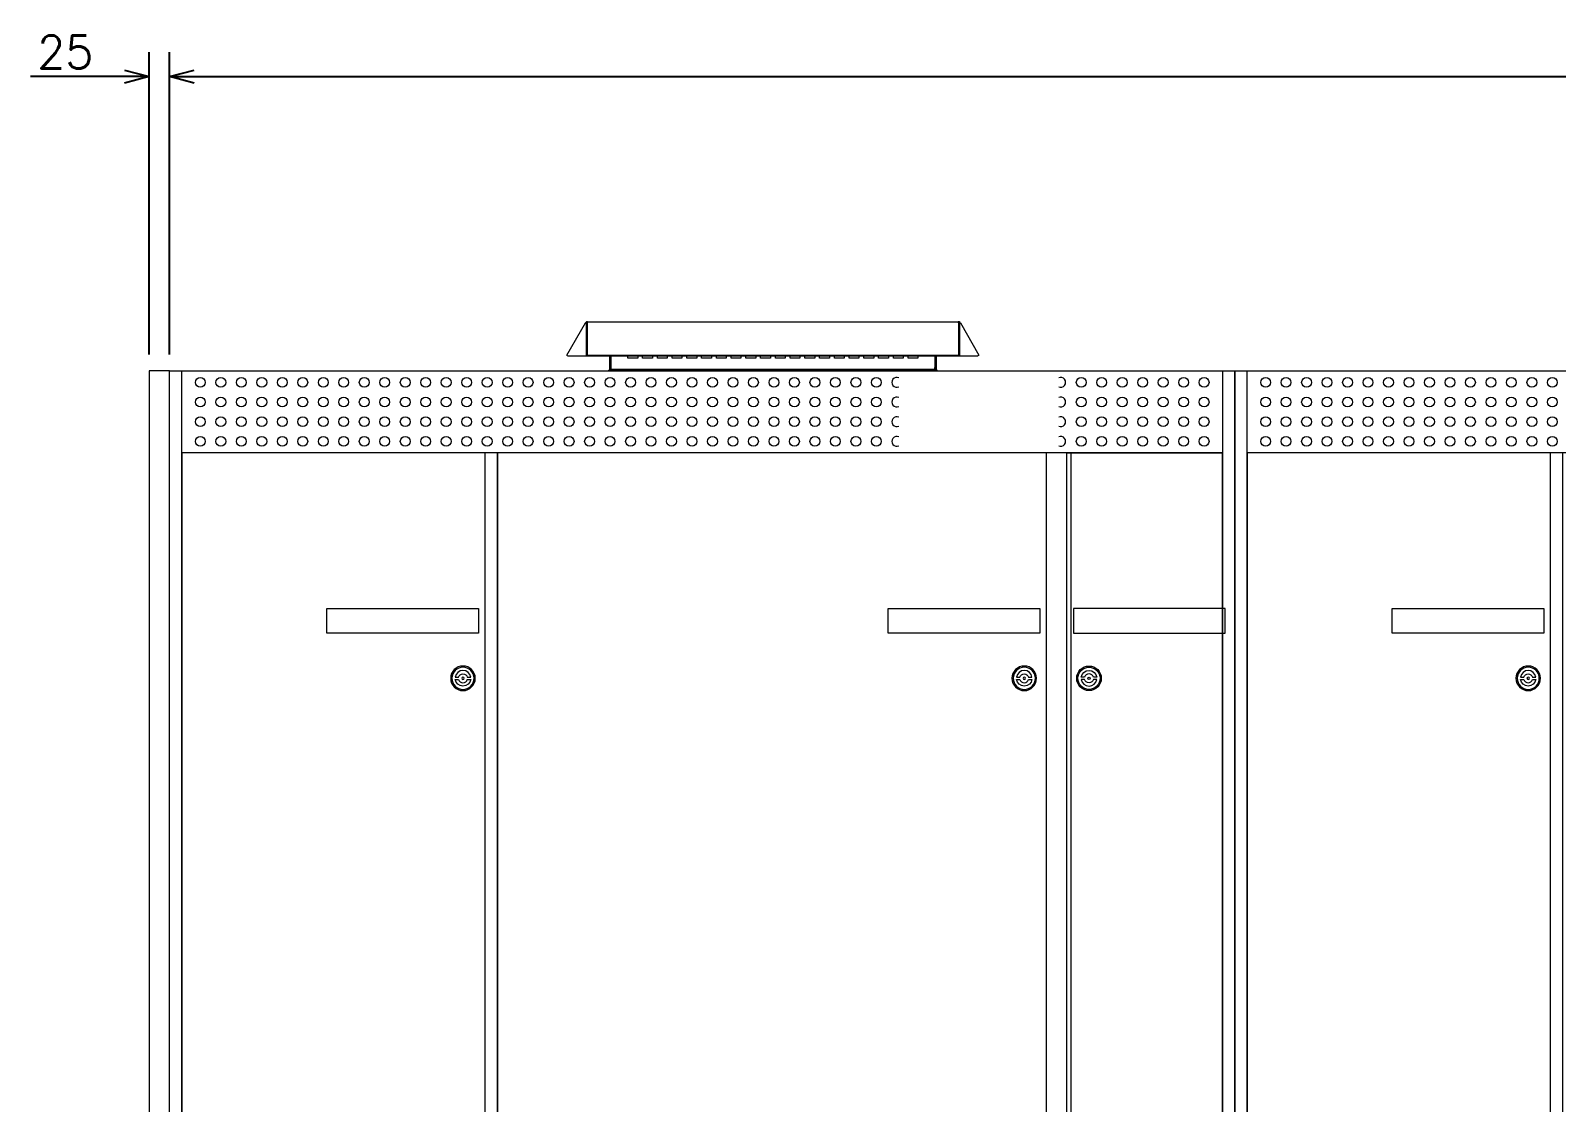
# Model space of a CAD drawing. Header units: millimetres. Extents: x -116965 to 323937, y 291661 to 566926.
# Drawn here: x -36992 to -35130, y 303085 to 304393 of the extents above; entities that cross this region are included whole.
import ezdxf
from ezdxf.enums import TextEntityAlignment as Align

# ---------------------------------------------------------------- set-up
doc = ezdxf.new("R2010")
doc.units = ezdxf.units.MM
doc.set_wipeout_variables(frame=1)
doc.header["$PDMODE"] = 35
doc.layers.get('0').update_dxf_attribs({"lineweight": 18})
for name, color, linetype, lineweight in [('AM_5', 3, 'Continuous', 25), ('hw_Auxiliary', 2, 'Continuous', 13), ('hw_Text', 7, 'Continuous', 13), ('Visible (ISO)', 7, 'Continuous', 50)]:
    doc.layers.add(name, color=color, linetype=linetype, lineweight=lineweight)
doc.styles.add('hw_Title2', font='complex.shx', dxfattribs={"width": 0.75})
doc.styles.add('{18b73a54-fa43-428c-adcb-c1c7bbdf2c84}', font='Simplex.shx')
doc.dimstyles.new('kich thuoc$0', dxfattribs={"dimscale": 2, "dimtxt": 20, "dimasz": 16, "dimexe": 15, "dimexo": 10, "dimgap": 5, "dimtad": 1, "dimdec": 0, "dimzin": 0, "dimdsep": 46, "dimtxsty": '{18b73a54-fa43-428c-adcb-c1c7bbdf2c84}', "dimblk": 'OPEN30', "dimcen": 0.09, "dimclrd": 3, "dimclre": 3, "dimclrt": 3, "dimadec": 0, "dimazin": 0, "dimtfac": 1, "dimtdec": 0, "dimtofl": 0, "dimtmove": 0, "dimatfit": 3, "dimldrblk": 'OPEN30', "dimfxl": 1, "dimtolj": 1, "dimtzin": 0, "dimarcsym": 0})

# ---------------------------------------------------------------- blocks, each defined once
blk = doc.blocks.new('_Open30')
at = {"color": 0, "linetype": 'ByBlock', "lineweight": -2}
for p, q in [((-1, 0.268), (0, 0)), ((0, 0), (-1, -0.268)), ((0, 0), (-1, 0))]:
    blk.add_line(p, q, dxfattribs=at)
blk = doc.blocks.new('*D1915')
at = {"layer": 'AM_5', "color": 3, "lineweight": -2, "transparency": 16777216}
for p, q in [((-36822.3, 303997.6), (-36822.3, 304366.5)), ((-29622.3, 303997.6), (-29622.3, 304366.5)), ((-36792.3, 304336.5), (-29652.3, 304336.5))]:
    blk.add_line(p, q, dxfattribs=at)
at = {"layer": 'Defpoints', "color": 0, "lineweight": -3, "transparency": 16777216}
for p in [(-29622.3, 304336.5), (-36822.3, 303977.6), (-29622.3, 303977.6)]:
    blk.add_point(p, dxfattribs=at)
at = {"layer": 'AM_5', "color": 3, "lineweight": -2, "transparency": 16777216, "xscale": 30, "yscale": 30, "zscale": 30, "rotation": 180}
blk.add_blockref('_Open30', (-36822.3, 304336.5), dxfattribs=at)
at = {"layer": 'AM_5', "color": 3, "lineweight": -2, "transparency": 16777216, "xscale": 30, "yscale": 30, "zscale": 30}
blk.add_blockref('_Open30', (-29622.3, 304336.5), dxfattribs=at)
at = {"layer": 'AM_5', "color": 3, "transparency": 16777216, "insert": (-33222.3, 304366.5), "char_height": 40, "attachment_point": 5, "style": '{18b73a54-fa43-428c-adcb-c1c7bbdf2c84}'}
blk.add_mtext('\\A1;7200', dxfattribs=at)
blk = doc.blocks.new('*D1918')
at = {"layer": 'AM_5', "color": 3, "lineweight": -2, "transparency": 16777216}
for p, q in [((-36847.3, 303997.6), (-36847.3, 304366.5)), ((-36822.3, 303997.6), (-36822.3, 304366.5)), ((-36877.3, 304336.5), (-36992.1, 304336.5)), ((-36792.3, 304336.5), (-36762.3, 304336.5))]:
    blk.add_line(p, q, dxfattribs=at)
at = {"layer": 'Defpoints', "color": 0, "lineweight": -3, "transparency": 16777216}
for p in [(-36847.3, 304336.5), (-36847.3, 303977.6), (-36822.3, 303977.6)]:
    blk.add_point(p, dxfattribs=at)
at = {"layer": 'AM_5', "color": 3, "lineweight": -2, "transparency": 16777216, "xscale": 30, "yscale": 30, "zscale": 30}
blk.add_blockref('_Open30', (-36847.3, 304336.5), dxfattribs=at)
at = {"layer": 'AM_5', "color": 3, "lineweight": -2, "transparency": 16777216, "xscale": 30, "yscale": 30, "zscale": 30, "rotation": 180}
blk.add_blockref('_Open30', (-36822.3, 304336.5), dxfattribs=at)
at = {"layer": 'AM_5', "color": 3, "transparency": 16777216, "insert": (-36949.7, 304366.5), "char_height": 40, "attachment_point": 5, "style": '{18b73a54-fa43-428c-adcb-c1c7bbdf2c84}'}
blk.add_mtext('25', dxfattribs=at)
blk = doc.blocks.new('*U1510')
blk.add_wipeout([(0, -47.5), (0, 47.5), (-195, 47.5), (-195, -47.5)])
blk = doc.blocks.new('*U1616')
for p, q in [((15, 2100), (15, 100)), ((400, 2100), (400, 100)), ((1100, 2100), (1100, 100)), ((1285, 2100), (1285, 100))]:
    blk.add_line(p, q)
for points in [[(1300, 0), (0, 0), (0, 2200), (1300, 2200)], [(1285, 2100), (15, 2100), (15, 2200), (1285, 2200)], [(1285, 100), (15, 100), (15, 0), (1285, 0)]]:
    blk.add_lwpolyline(points, close=True)
for centre in [(37.5, 2186), (62.5, 2186), (87.5, 2186), (112.5, 2186), (137.5, 2186), (162.5, 2186), (187.5, 2186), (212.5, 2186), (237.5, 2186), (262.5, 2186), (287.5, 2186), (312.5, 2186), (337.5, 2186), (362.5, 2186), (387.5, 2186), (412.5, 2186), (437.5, 2186), (462.5, 2186), (487.5, 2186), (512.5, 2186), (537.5, 2186), (562.5, 2186), (587.5, 2186), (612.5, 2186), (637.5, 2186), (662.5, 2186), (687.5, 2186), (712.5, 2186), (737.5, 2186), (762.5, 2186), (787.5, 2186), (812.5, 2186), (837.5, 2186), (862.5, 2186), (1112.5, 2186), (1137.5, 2186), (1162.5, 2186), (1187.5, 2186), (1212.5, 2186), (1237.5, 2186), (1262.5, 2186), (37.5, 2162), (62.5, 2162), (87.5, 2162), (112.5, 2162), (137.5, 2162), (162.5, 2162), (187.5, 2162), (212.5, 2162), (237.5, 2162), (262.5, 2162), (287.5, 2162), (312.5, 2162), (337.5, 2162), (362.5, 2162), (387.5, 2162), (412.5, 2162), (437.5, 2162), (462.5, 2162), (487.5, 2162), (512.5, 2162), (537.5, 2162), (562.5, 2162), (587.5, 2162), (612.5, 2162), (637.5, 2162), (662.5, 2162), (687.5, 2162), (712.5, 2162), (737.5, 2162), (762.5, 2162), (787.5, 2162), (812.5, 2162), (837.5, 2162), (862.5, 2162), (1112.5, 2162), (1137.5, 2162), (1162.5, 2162), (1187.5, 2162), (1212.5, 2162), (1237.5, 2162), (1262.5, 2162), (37.5, 2138), (62.5, 2138), (87.5, 2138), (112.5, 2138), (137.5, 2138), (162.5, 2138), (187.5, 2138), (212.5, 2138), (237.5, 2138), (262.5, 2138), (287.5, 2138), (312.5, 2138), (337.5, 2138), (362.5, 2138), (387.5, 2138), (412.5, 2138), (437.5, 2138), (462.5, 2138), (487.5, 2138), (512.5, 2138), (537.5, 2138), (562.5, 2138), (587.5, 2138), (612.5, 2138), (637.5, 2138), (662.5, 2138), (687.5, 2138), (712.5, 2138), (737.5, 2138), (762.5, 2138), (787.5, 2138), (812.5, 2138), (837.5, 2138), (862.5, 2138), (1112.5, 2138), (1137.5, 2138), (1162.5, 2138), (1187.5, 2138), (1212.5, 2138), (1237.5, 2138), (1262.5, 2138), (37.5, 2114), (62.5, 2114), (87.5, 2114), (112.5, 2114), (137.5, 2114), (162.5, 2114), (187.5, 2114), (212.5, 2114), (237.5, 2114), (262.5, 2114), (287.5, 2114), (312.5, 2114), (337.5, 2114), (362.5, 2114), (387.5, 2114), (412.5, 2114), (437.5, 2114), (462.5, 2114), (487.5, 2114), (512.5, 2114), (537.5, 2114), (562.5, 2114), (587.5, 2114), (612.5, 2114), (637.5, 2114), (662.5, 2114), (687.5, 2114), (712.5, 2114), (737.5, 2114), (762.5, 2114), (787.5, 2114), (812.5, 2114), (837.5, 2114), (862.5, 2114), (1112.5, 2114), (1137.5, 2114), (1162.5, 2114), (1187.5, 2114), (1212.5, 2114), (1237.5, 2114), (1262.5, 2114), (37.5, 86), (62.5, 86), (87.5, 86), (112.5, 86), (137.5, 86), (162.5, 86), (187.5, 86), (212.5, 86), (237.5, 86), (262.5, 86), (287.5, 86), (312.5, 86), (337.5, 86), (362.5, 86), (387.5, 86), (412.5, 86), (437.5, 86), (462.5, 86), (487.5, 86), (512.5, 86), (537.5, 86), (562.5, 86), (587.5, 86), (612.5, 86), (637.5, 86), (662.5, 86), (687.5, 86), (712.5, 86), (737.5, 86), (762.5, 86), (787.5, 86), (812.5, 86), (837.5, 86), (862.5, 86), (887.5, 86), (912.5, 86), (937.5, 86), (962.5, 86), (987.5, 86), (1012.5, 86), (1037.5, 86), (1062.5, 86), (1087.5, 86), (1112.5, 86), (1137.5, 86), (1162.5, 86), (1187.5, 86), (1212.5, 86), (1237.5, 86), (1262.5, 86), (37.5, 62), (62.5, 62), (87.5, 62), (112.5, 62), (137.5, 62), (162.5, 62), (187.5, 62), (212.5, 62), (237.5, 62), (262.5, 62), (287.5, 62), (312.5, 62), (337.5, 62), (362.5, 62), (387.5, 62), (412.5, 62), (437.5, 62), (462.5, 62), (487.5, 62), (512.5, 62), (537.5, 62), (562.5, 62), (587.5, 62), (612.5, 62), (637.5, 62), (662.5, 62), (687.5, 62), (712.5, 62), (737.5, 62), (762.5, 62), (787.5, 62), (812.5, 62), (837.5, 62), (862.5, 62), (887.5, 62), (912.5, 62), (937.5, 62), (962.5, 62), (987.5, 62), (1012.5, 62), (1037.5, 62), (1062.5, 62), (1087.5, 62), (1112.5, 62), (1137.5, 62), (1162.5, 62), (1187.5, 62), (1212.5, 62), (1237.5, 62), (1262.5, 62), (37.5, 38), (62.5, 38), (87.5, 38), (112.5, 38), (137.5, 38), (162.5, 38), (187.5, 38), (212.5, 38), (237.5, 38), (262.5, 38), (287.5, 38), (312.5, 38), (337.5, 38), (362.5, 38), (387.5, 38), (412.5, 38), (437.5, 38), (462.5, 38), (487.5, 38), (512.5, 38), (537.5, 38), (562.5, 38), (587.5, 38), (612.5, 38), (637.5, 38), (662.5, 38), (687.5, 38), (712.5, 38), (737.5, 38), (762.5, 38), (787.5, 38), (812.5, 38), (837.5, 38), (862.5, 38), (887.5, 38), (912.5, 38), (937.5, 38), (962.5, 38), (987.5, 38), (1012.5, 38), (1037.5, 38), (1062.5, 38), (1087.5, 38), (1112.5, 38), (1137.5, 38), (1162.5, 38), (1187.5, 38), (1212.5, 38), (1237.5, 38), (1262.5, 38), (37.5, 14), (62.5, 14), (87.5, 14), (112.5, 14), (137.5, 14), (162.5, 14), (187.5, 14), (212.5, 14), (237.5, 14), (262.5, 14), (287.5, 14), (312.5, 14), (337.5, 14), (362.5, 14), (387.5, 14), (412.5, 14), (437.5, 14), (462.5, 14), (487.5, 14), (512.5, 14), (537.5, 14), (562.5, 14), (587.5, 14), (612.5, 14), (637.5, 14), (662.5, 14), (687.5, 14), (712.5, 14), (737.5, 14), (762.5, 14), (787.5, 14), (812.5, 14), (837.5, 14), (862.5, 14), (887.5, 14), (912.5, 14), (937.5, 14), (962.5, 14), (987.5, 14), (1012.5, 14), (1037.5, 14), (1062.5, 14), (1087.5, 14), (1112.5, 14), (1137.5, 14), (1162.5, 14), (1187.5, 14), (1212.5, 14), (1237.5, 14), (1262.5, 14)]:
    blk.add_circle(centre, 6)
at = {"layer": 'hw_Auxiliary'}
blk.add_blockref('*U1510', (1085, 2150), dxfattribs=at)
for centre, start, end in [((887.5, 2186), 65.3757, 294.6243), ((1087.5, 2186), 245.3757, 114.6243), ((887.5, 2162), 65.3757, 294.6243), ((1087.5, 2162), 245.3757, 114.6243), ((887.5, 2138), 65.3757, 294.6243), ((1087.5, 2138), 245.3757, 114.6243), ((887.5, 2114), 65.3757, 294.6243), ((1087.5, 2114), 245.3757, 114.6243)]:
    blk.add_arc(centre, 6, start, end)
blk = doc.blocks.new('*U1607')
for points in [[(-5.3, 1.5, -0.755929), (5.3, 1.5), (9.4, 1.5, 0.852803), (-9.4, 1.5)], [(-5.3, -1.5, 0.755929), (5.3, -1.5), (9.4, -1.5, -0.852803), (-9.4, -1.5)]]:
    blk.add_lwpolyline(points, format="xyb", close=True)
at = {"color": 2}
blk.add_circle((0, 0), 15, dxfattribs=at)
at = {"color": 3}
blk.add_circle((0, 0), 13.5, dxfattribs=at)
blk.add_circle((0, 0), 1.5)
blk = doc.blocks.new('*U1570')
blk.add_line((0, 0), (0, 2000))
blk.add_lwpolyline([(0, 0), (670, 0), (670, 2000), (0, 2000)])
for points in [[(477, 1810), (662, 1810), (662, 1780), (477, 1780)], [(477, 190), (662, 190), (662, 220), (477, 220)]]:
    blk.add_lwpolyline(points, close=True)
at = {"xscale": -1, "rotation": 180}
blk.add_blockref('*U1607', (643, 1725), dxfattribs=at)
blk.add_blockref('*U1607', (643, 275))
at = {"layer": 'hw_Text', "color": 6, "style": 'hw_Title2', "width": 0.75}
blk.add_text('40M', height=30, dxfattribs=at).set_placement((10, 20), align=Align.MIDDLE_LEFT)
blk = doc.blocks.new('*U1571')
blk.add_line((0, 0), (0, 2000))
blk.add_lwpolyline([(0, 0), (-190, 0), (-190, 2000), (0, 2000)])
for points in [[(3, 1810), (-182, 1810), (-182, 1780), (3, 1780)], [(3, 190), (-182, 190), (-182, 220), (3, 220)]]:
    blk.add_lwpolyline(points, close=True)
at = {"rotation": 180}
blk.add_blockref('*U1607', (-163, 1725), dxfattribs=at)
at = {"xscale": -1}
blk.add_blockref('*U1607', (-163, 275), dxfattribs=at)
at = {"layer": 'hw_Text', "color": 6, "style": 'hw_Title2', "width": 0.75}
blk.add_text('40M', height=30, dxfattribs=at).set_placement((-76.4, 20), align=Align.MIDDLE_LEFT)
blk = doc.blocks.new('*U1641')
blk.add_line((0, 0), (0, 2000))
blk.add_lwpolyline([(0, 0), (370, 0), (370, 2000), (0, 2000)])
for points in [[(177, 1810), (362, 1810), (362, 1780), (177, 1780)], [(177, 190), (362, 190), (362, 220), (177, 220)]]:
    blk.add_lwpolyline(points, close=True)
at = {"xscale": -1, "rotation": 180}
blk.add_blockref('*U1607', (343, 1725), dxfattribs=at)
blk.add_blockref('*U1607', (343, 275))
at = {"layer": 'hw_Text', "color": 6, "style": 'hw_Title2', "width": 0.75}
blk.add_text('40M', height=30, dxfattribs=at).set_placement((10, 20), align=Align.MIDDLE_LEFT)
blk = doc.blocks.new('SV-F')
at = {"lineweight": 13}
blk.add_line((201, 0), (-201, 0), dxfattribs=at)
at = {"layer": 'Visible (ISO)', "lineweight": 13}
for p, q in [((-251.5, 19.3), (-228.9, 58.5)), ((-228.8, 58.5), (-228.9, 58.5)), ((-228.8, 58.5), (-228.7, 58.4)), ((-227.8, 58.9), (-228.2, 58.1)), ((-227.8, 58.9), (-227.8, 18.5)), ((-226.8, 58.3), (-227.8, 58.9)), ((-226.8, 18.5), (-226.8, 58.3)), ((-226.7, 58.5), (-226.7, 19.3)), ((-226.3, 58.5), (-226.7, 58.5)), ((-226.3, 58.5), (-226.3, 60)), ((-226.3, 60), (226.3, 60)), ((226.3, 60), (226.3, 58.5)), ((226.7, 58.5), (226.3, 58.5)), ((226.7, 58.5), (226.7, 19.3)), ((226.8, 58.3), (227.8, 58.9)), ((226.8, 18.5), (226.8, 58.3)), ((228.2, 58.1), (227.8, 58.9)), ((227.8, 58.9), (227.8, 18.5)), ((228.7, 58.4), (228.8, 58.5)), ((228.9, 58.5), (228.8, 58.5)), ((228.9, 58.5), (251.5, 19.3)), ((-250.9, 18.9), (-251.5, 19.3)), ((-250.9, 18.9), (-250.2, 18.5)), ((-226.7, 19.3), (-226.7, 18.5)), ((-226.7, 19.3), (226.7, 19.3)), ((226.7, 19.3), (226.7, 18.5)), ((250.9, 18.9), (250.2, 18.5)), ((251.5, 19.3), (250.9, 18.9)), ((-250.2, 18.5), (-227.8, 18.5)), ((-227.8, 18.5), (-226.8, 18.5)), ((-226.7, 18.5), (226.7, 18.5)), ((-199.5, 18.5), (-199.5, 1.5)), ((-198, 1.5), (-198, 18.5)), ((-197.5, 4), (-197.5, 18.5)), ((-197.5, 2), (-197.5, 4)), ((-197.5, 2), (197.5, 2)), ((-197.5, 2), (-197.5, 0)), ((-177, 15.5), (-177, 18.5)), ((-165, 15.5), (-177, 15.5)), ((-165, 18.5), (-165, 15.5)), ((-159, 15.5), (-159, 18.5)), ((-147, 15.5), (-159, 15.5)), ((-147, 18.5), (-147, 15.5)), ((-141, 15.5), (-141, 18.5)), ((-129, 15.5), (-141, 15.5)), ((-129, 18.5), (-129, 15.5)), ((-123, 15.5), (-123, 18.5)), ((-111, 15.5), (-123, 15.5)), ((-111, 18.5), (-111, 15.5)), ((-105, 15.5), (-105, 18.5)), ((-93, 15.5), (-105, 15.5)), ((-93, 18.5), (-93, 15.5)), ((-87, 15.5), (-87, 18.5)), ((-75, 15.5), (-87, 15.5)), ((-75, 18.5), (-75, 15.5)), ((-69, 15.5), (-69, 18.5)), ((-57, 15.5), (-69, 15.5)), ((-57, 18.5), (-57, 15.5)), ((-51, 15.5), (-51, 18.5)), ((-39, 15.5), (-51, 15.5)), ((-39, 18.5), (-39, 15.5)), ((-33, 15.5), (-33, 18.5)), ((-21, 15.5), (-33, 15.5)), ((-21, 18.5), (-21, 15.5)), ((-15, 15.5), (-15, 18.5)), ((-3, 15.5), (-15, 15.5)), ((-3, 18.5), (-3, 15.5)), ((3, 15.5), (3, 18.5)), ((15, 15.5), (3, 15.5)), ((15, 18.5), (15, 15.5)), ((21, 15.5), (21, 18.5)), ((33, 15.5), (21, 15.5)), ((33, 18.5), (33, 15.5)), ((39, 15.5), (39, 18.5)), ((51, 15.5), (39, 15.5)), ((51, 18.5), (51, 15.5)), ((57, 15.5), (57, 18.5)), ((69, 15.5), (57, 15.5)), ((69, 18.5), (69, 15.5)), ((75, 15.5), (75, 18.5)), ((87, 15.5), (75, 15.5)), ((87, 18.5), (87, 15.5)), ((93, 15.5), (93, 18.5)), ((105, 15.5), (93, 15.5)), ((105, 18.5), (105, 15.5)), ((111, 15.5), (111, 18.5)), ((123, 15.5), (111, 15.5)), ((123, 18.5), (123, 15.5)), ((129, 15.5), (129, 18.5)), ((141, 15.5), (129, 15.5)), ((141, 18.5), (141, 15.5)), ((147, 15.5), (147, 18.5)), ((159, 15.5), (147, 15.5)), ((159, 18.5), (159, 15.5)), ((165, 15.5), (165, 18.5)), ((177, 15.5), (165, 15.5)), ((177, 18.5), (177, 15.5)), ((197.5, 18.5), (197.5, 4)), ((197.5, 2), (197.5, 4)), ((197.5, 2), (197.5, 0)), ((198, 1.5), (198, 18.5)), ((199.5, 1.5), (199.5, 18.5)), ((226.8, 18.5), (227.8, 18.5)), ((227.8, 18.5), (250.2, 18.5))]:
    blk.add_line(p, q, dxfattribs=at)
for centre, radius, start, end in [((-226.3, 57), 3, 136.3257, 150), ((-226.3, 57), 3, 90, 136.3257), ((-226.3, 57), 1.5, 105.8402, 114.6033), ((226.3, 57), 3, 43.6743, 90), ((226.3, 57), 1.5, 65.3967, 74.1598), ((226.3, 57), 3, 30, 43.6743), ((-201, 1.5), 1.5, 270, 0), ((-201, 1.5), 3, 330, 0), ((201, 1.5), 3, 180, 210), ((201, 1.5), 1.5, 180, 270)]:
    blk.add_arc(centre, radius, start, end, dxfattribs=at)
for points in [[(-228.7, 58.4), (-228.7, 58.4), (-228.6, 58.4), (-228.6, 58.3)], [(-228.6, 58.3), (-228.5, 58.3), (-228.4, 58.2), (-228.2, 58.1)], [(228.6, 58.3), (228.5, 58.3), (228.4, 58.2), (228.2, 58.1)], [(228.7, 58.4), (228.7, 58.4), (228.6, 58.4), (228.6, 58.3)]]:
    blk.add_open_spline(points, degree=3, dxfattribs=at)

msp = doc.modelspace()

# ---------------------------------------------------------------- linework, layer by layer
msp.add_lwpolyline([(-36847.31856, 301777.564632), (-36822.31856, 301777.564632), (-36822.31856, 303977.564632), (-36847.31856, 303977.564632)], close=True)

# ---------------------------------------------------------------- dimensions: what is measured, and where the dimension line sits
at = {"layer": 'AM_5'}
dim = msp.add_linear_dim(base=(-36847.31856, 304336.494327), p1=(-36822.31856, 303977.564632), p2=(-36847.31856, 303977.564632), dimstyle='kich thuoc$0', override={"dimasz": 15, "dimtp": 0.1, "dimtm": 0.1, "dimtfac": 0.71, "dimtdec": 3, "dimtolj": 0, "dimtzin": 8}, dxfattribs=at)
dim.commit()
dim.dimension.update_dxf_attribs({"geometry": '*D1918', "text_midpoint": (-36949.699513, 304366.494327)})
dim = msp.add_linear_dim(base=(-29622.31856, 304336.494327), p1=(-36822.31856, 303977.564632), p2=(-29622.31856, 303977.564632), dimstyle='kich thuoc$0', override={"dimasz": 15, "dimtdec": 4}, dxfattribs=at)
dim.commit()
dim.dimension.update_dxf_attribs({"geometry": '*D1915', "text_midpoint": (-33222.31856, 304336.494327), "dimtype": 160})

# ---------------------------------------------------------------- next in the draw order: block references
msp.add_blockref('*U1616', (-36822.31856, 301777.564632))

# ---------------------------------------------------------------- next in the draw order: block references
for name, p in [('SV-F', (-36086.090237, 303977.564632)), ('*U1616', (-35522.31856, 301777.564632))]:
    msp.add_blockref(name, p)
at = {"layer": 'hw_Text'}
for name, p in [('*U1641', (-36807.31856, 301877.564632)), ('*U1570', (-36422.31856, 301877.564632)), ('*U1571', (-35537.31856, 301877.564632))]:
    msp.add_blockref(name, p, dxfattribs=at)

# ---------------------------------------------------------------- next in the draw order: block references
msp.add_blockref('*U1641', (-35507.31856, 301877.564632), dxfattribs=at)

doc.saveas('drawing.dxf')
